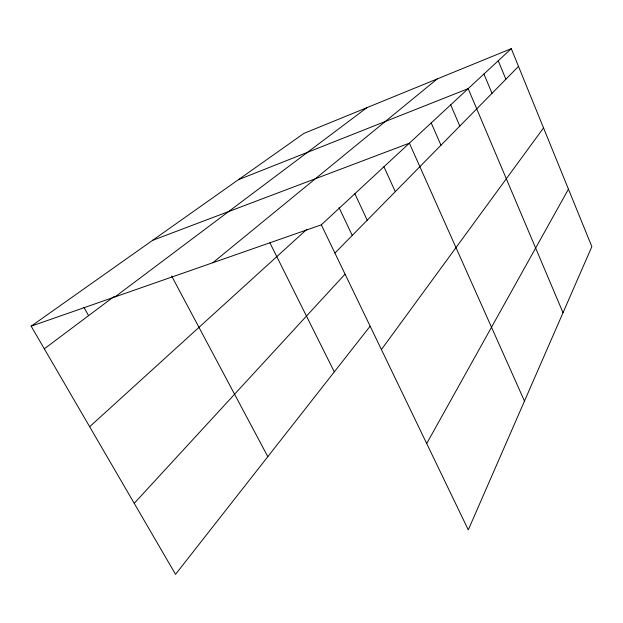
<?xml version="1.0" encoding="UTF-8"?>
<svg xmlns="http://www.w3.org/2000/svg" width="623" height="623" viewBox="0 0 623 623"><rect width="100%" height="100%" fill="white"/><g stroke="black" fill="none" stroke-linecap="round" stroke-linejoin="round"><path stroke-width="0.93" d="M426.7 443.545L568.456 189.158M381.416 349.573L543.529 127.902M369.992 326.366L175.538 574.336L31.15 326.179L303.86 133.431L511.281 48.664L591.85 246.638L468.294 529.869L321.312 224.841L511.281 48.664M134.225 503.329L344.901 274.307M334.909 253.055L518.5 66.388M89.657 426.732L306.89 229.28M212.848 262.719L437.268 78.911M44.319 348.818L114.001 296.587M114.99 296.898L366.963 107.639M238.391 179.704L468.169 88.645L563.021 312.723M152.619 240.322L409.381 143.165L524.473 401.095M31.15 326.179L321.312 224.841M83.918 307.38L88.575 315.651M171.668 276.09L267.82 456.651M269.876 242.791L334.31 371.869M339.044 207.584L352.353 235.642M354.853 193.73L367.235 220.184M383.932 166.762L395.294 191.658M431.209 122.918L440.975 145.214M450.686 104.851L459.805 126.056M483.939 74.02L491.999 93.325M498.244 60.75L505.86 79.238"/></g></svg>
